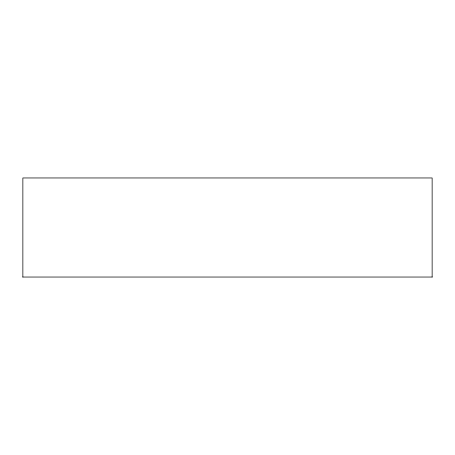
<?xml version="1.0" encoding="UTF-8"?>
<svg xmlns="http://www.w3.org/2000/svg" width="455" height="455" viewBox="0 0 455 455"><rect width="100%" height="100%" fill="white"/><g stroke="black" fill="none" stroke-linecap="round" stroke-linejoin="round"><path stroke-width="0.68" d="M22.75 277.038L432.25 277.038M432.136 277.038L432.136 177.962L22.864 177.962L22.864 277.038"/></g></svg>
